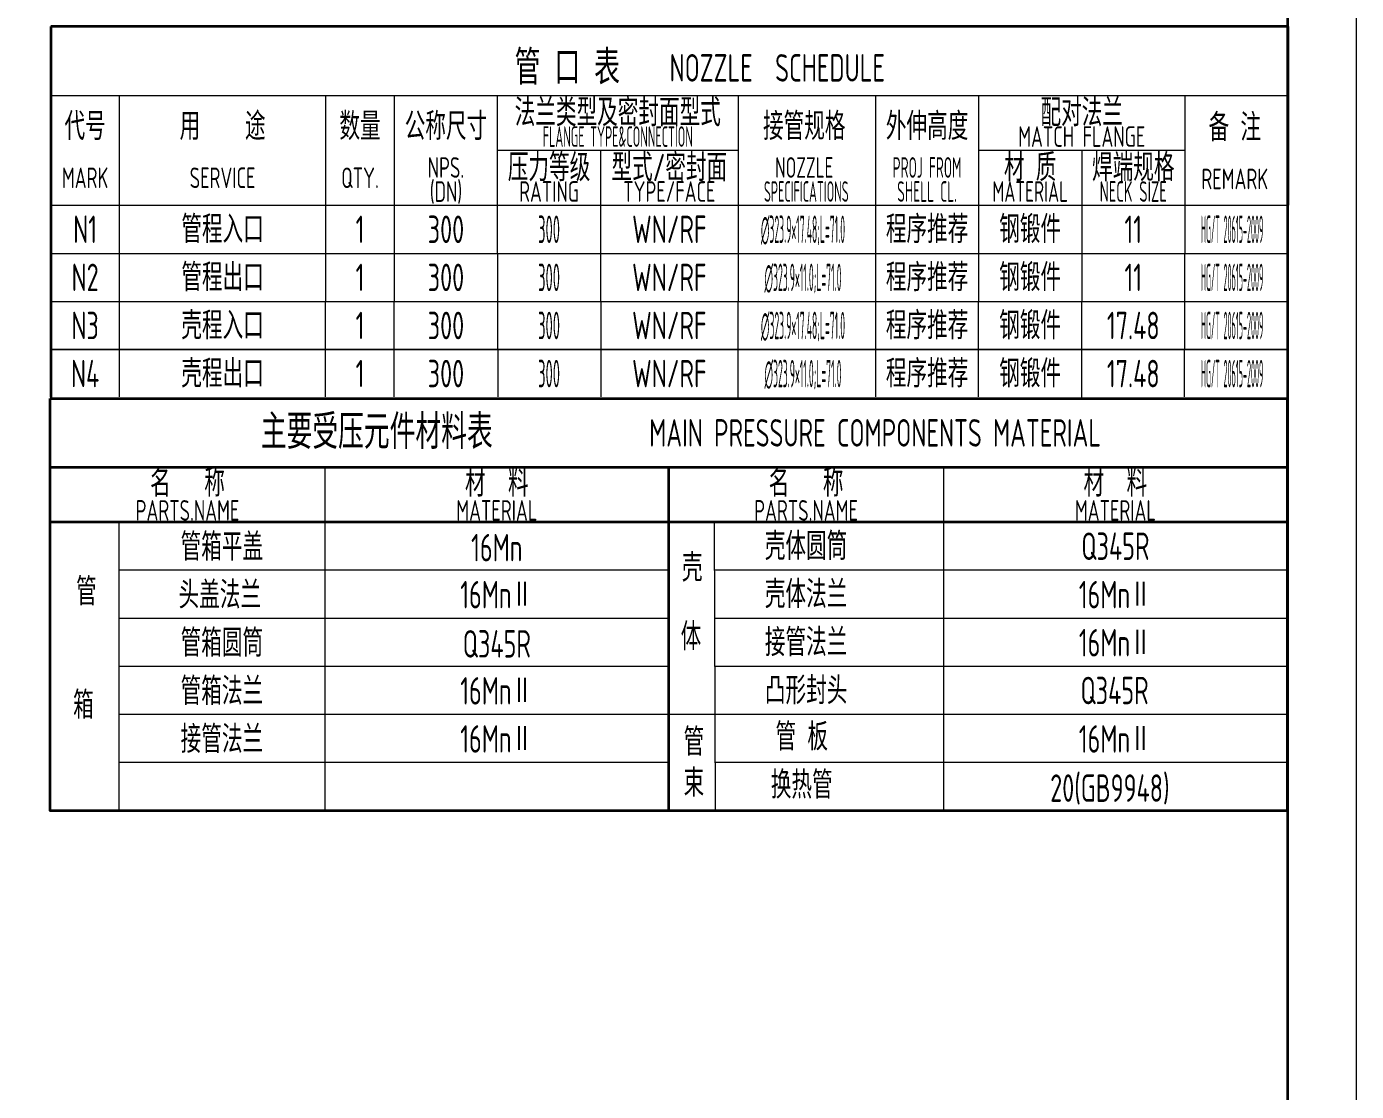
# Model space of a CAD drawing. Header units: millimetres. Extents: x 5765 to 6606, y -201 to 393.
# Drawn here: x 6412.5 to 6606, y -45.6 to 109.4 of the extents above; entities that cross this region are included whole.
import ezdxf
from ezdxf.enums import TextEntityAlignment as Align

# ---------------------------------------------------------------- set-up
doc = ezdxf.new("R2010")
doc.units = ezdxf.units.MM
for name, color, linetype, lineweight in [('1粗实线', 7, 'Continuous', 35), ('2细实线', 3, 'Continuous', 13), ('7文本', 2, 'Continuous', 13), ('9图表', 4, 'Continuous', 13)]:
    doc.layers.add(name, color=color, linetype=linetype, lineweight=lineweight)
doc.styles.add('lanpec', font='bpec_e.shx', dxfattribs={"width": 0.75, "bigfont": 'hztxt.shx'})

# ---------------------------------------------------------------- blocks, each defined once
blk = doc.blocks.new('A1')
at = {"layer": '1粗实线'}
blk.add_lwpolyline([(-816, 10), (-10, 10), (-10, 584), (-816, 584)], close=True, dxfattribs=at)
at = {"layer": '9图表'}
blk.add_lwpolyline([(-841, 0), (0, 0), (0, 594), (-841, 594)], close=True, dxfattribs=at)
blk = doc.blocks.new('管口表表头')
at = {"layer": '1粗实线'}
for p, q in [((-180, 0), (-180, -26)), ((0, 0), (-180, 0)), ((0, 0), (0, -26))]:
    blk.add_line(p, q, dxfattribs=at)
at = {"layer": '9图表'}
for p, q in [((-180, -10), (0, -10)), ((-180, -10), (0, -10)), ((-180, -26), (0, -26))]:
    blk.add_line(p, q, dxfattribs=at)
at = {"layer": '9图表', "color": 4}
for p, q in [((-170, -26), (-170, -10)), ((-140, -26), (-140, -10)), ((-130, -26), (-130, -10)), ((-115, -26), (-115, -10)), ((-80, -10), (-80, -26)), ((-60, -10), (-60, -26)), ((-45, -10), (-45, -26)), ((-15, -10), (-15, -26)), ((-115, -18), (-80, -18)), ((-100, -18), (-100, -26)), ((-45, -18), (-15, -18)), ((-30, -18), (-30, -26))]:
    blk.add_line(p, q, dxfattribs=at)
at = {"layer": '7文本', "color": 4, "style": 'lanpec', "width": 0.75}
for s, height, p in [('管 口 表', 5, (-112.51, -8.44)), ('NOZZLE  SCHEDULE', 4, (-89.97, -8))]:
    blk.add_text(s, height=height, dxfattribs=at).set_placement(p)
at = {"layer": '7文本', "color": 4, "style": 'lanpec'}
for s, height, width, p in [('法兰类型及密封面型式', 4, 0.75, (-97.5, -12.5)), ('配对法兰', 4, 0.75, (-30, -12.5)), ('代号', 4, 0.75, (-175, -14.5)), ('用    途', 4, 0.75, (-155, -14.5)), ('数量', 4, 0.75, (-135, -14.5)), ('公称尺寸', 4, 0.75, (-122.5, -14.5)), ('接管规格', 4, 0.75, (-70.37, -14.5)), ('外伸高度', 4, 0.75, (-52.5, -14.5)), ('备 注', 4, 0.75, (-7.73, -14.67)), ('FLANGE TYPE&CONNECTION', 3, 0.5, (-97.5, -16)), ('MATCH FLANGE', 3, 0.75, (-30, -16)), ('NPS.', 3, 0.75, (-122.5, -20.5)), ('压力等级', 4, 0.75, (-107.5, -20.5)), ('型式/密封面', 4, 0.75, (-90, -20.5)), ('NOZZLE', 3, 0.7, (-70.37, -20.5)), ('PROJ FROM', 3, 0.55, (-52.5, -20.5)), ('材 质', 4, 0.75, (-37.5, -20.5)), ('焊端规格', 4, 0.75, (-22.5, -20.5)), ('MARK', 3, 0.75, (-175, -22)), ('SERVICE', 3, 0.75, (-155, -22)), ('QTY.', 3, 0.75, (-135, -22)), ('REMARK', 3, 0.75, (-7.73, -22.17)), ('(DN)', 3, 0.75, (-122.5, -24)), ('RATING', 3, 0.75, (-107.5, -24)), ('TYPE/FACE', 3, 0.75, (-90, -24)), ('SPECIFICATIONS', 3, 0.5, (-70.07, -24)), ('SHELL CL.', 3, 0.55, (-52.5, -24)), ('MATERIAL', 3, 0.7, (-37.5, -24)), ('NECK SIZE', 3, 0.6, (-22.5, -24))]:
    blk.add_text(s, height=height, dxfattribs=dict(at, width=width)).set_placement(p, align=Align.MIDDLE_CENTER)

msp = doc.modelspace()

# ---------------------------------------------------------------- linework, layer by layer
at = {"layer": '1粗实线'}
for p, q in [((6416.062, 109.422), (6416.06, 55.48)), ((6415.96, 45.294), (6595.96, 45.294)), ((6505.96, 45.294), (6505.96, -4.706)), ((6595.96, 37.294), (6415.96, 37.294))]:
    msp.add_line(p, q, dxfattribs=at)
msp.add_lwpolyline([(6415.96, 55.294), (6595.96, 55.294), (6595.96, -4.706), (6415.96, -4.706)], close=True, dxfattribs=at)
at = {"layer": '9图表'}
for p, q in [((6426.067, 55.54), (6426.062, 83.422)), ((6456.024, 55.52), (6456.062, 83.422)), ((6466.03, 55.54), (6466.062, 83.422)), ((6481.152, 55.54), (6481.062, 83.422)), ((6496.062, 83.422), (6496.097, 55.55)), ((6516.062, 83.422), (6516.018, 55.45)), ((6536.062, 83.422), (6536.055, 55.55)), ((6551.062, 83.422), (6550.994, 55.54)), ((6566.062, 83.313), (6566.048, 55.5)), ((6581.062, 83.313), (6580.988, 55.518)), ((6416.062, 76.422), (6596.062, 76.422)), ((6416.062, 69.422), (6596.062, 69.422)), ((6416.062, 62.422), (6596.062, 62.422)), ((6596.062, 62.422), (6416.062, 62.422)), ((6416.062, 62.422), (6596.062, 62.422)), ((6455.959, 45.294), (6455.959, -4.706)), ((6545.959, 45.294), (6545.959, -4.706)), ((6425.959, 37.294), (6425.959, -4.706)), ((6512.593, 37.2), (6512.733, -4.71)), ((6505.96, 30.294), (6425.959, 30.294)), ((6595.96, 30.294), (6512.573, 30.31)), ((6505.96, 23.294), (6425.959, 23.294)), ((6595.96, 23.294), (6512.573, 23.28)), ((6505.96, 16.294), (6425.959, 16.294)), ((6595.96, 16.294), (6512.643, 16.3)), ((6505.96, 9.294), (6425.953, 9.29)), ((6595.96, 9.294), (6505.96, 9.294)), ((6595.96, 9.294), (6505.96, 9.294)), ((6505.96, 2.294), (6425.959, 2.294)), ((6505.96, 2.294), (6425.959, 2.294)), ((6595.96, 2.294), (6512.633, 2.31))]:
    msp.add_line(p, q, dxfattribs=at)
at = {"layer": '9图表', "color": 4}
msp.add_line((6415.96, -4.706), (6595.96, -4.706), dxfattribs=at)

# ---------------------------------------------------------------- block references
at = {"layer": '2细实线'}
for name, p in [('A1', (6606.028, -200.559)), ('管口表表头', (6596.062, 109.422)), ('管口表表头', (6596.062, 109.422))]:
    msp.add_blockref(name, p, dxfattribs=at)

# ---------------------------------------------------------------- texts
at = {"layer": '7文本', "style": 'lanpec'}
for s, width, p in [('N1', 0.75, (6421.062, 79.922)), ('管程入口', 0.75, (6441.062, 79.922)), ('1', 0.75, (6461.062, 79.922)), ('300', 0.75, (6473.562, 79.922)), ('300', 0.45, (6488.562, 79.922)), ('WN/RF', 0.75, (6506.062, 79.922)), ('∅323.9×17.48;L=71.0', 0.3, (6525.508, 79.922)), ('程序推荐', 0.75, (6543.562, 79.922)), ('钢锻件', 0.75, (6558.562, 79.922)), ('11', 0.75, (6573.562, 79.922)), ('HG/T 20615-2009', 0.2, (6587.948, 79.922)), ('N2', 0.75, (6421.062, 72.922)), ('管程出口', 0.75, (6441.062, 72.922)), ('1', 0.75, (6461.062, 72.922)), ('300', 0.75, (6473.562, 72.922)), ('300', 0.45, (6488.562, 72.922)), ('WN/RF', 0.75, (6506.062, 72.922)), ('∅323.9×11.0;L=71.0', 0.3, (6525.508, 72.922)), ('程序推荐', 0.75, (6543.562, 72.922)), ('钢锻件', 0.75, (6558.562, 72.922)), ('11', 0.75, (6573.562, 72.922)), ('HG/T 20615-2009', 0.2, (6587.948, 72.922)), ('N3', 0.75, (6421.062, 65.922)), ('壳程入口', 0.75, (6441.062, 65.922)), ('1', 0.75, (6461.062, 65.922)), ('300', 0.75, (6473.562, 65.922)), ('300', 0.45, (6488.562, 65.922)), ('WN/RF', 0.75, (6506.062, 65.922)), ('∅323.9×17.48;L=71.0', 0.3, (6525.508, 65.922)), ('程序推荐', 0.75, (6543.562, 65.922)), ('钢锻件', 0.75, (6558.562, 65.922)), ('17.48', 0.75, (6573.562, 65.922)), ('HG/T 20615-2009', 0.2, (6587.948, 65.922)), ('N4', 0.75, (6421.062, 58.922)), ('壳程出口', 0.75, (6441.062, 58.922)), ('1', 0.75, (6461.062, 58.922)), ('300', 0.75, (6473.562, 58.922)), ('300', 0.45, (6488.562, 58.922)), ('WN/RF', 0.75, (6506.062, 58.922)), ('∅323.9×11.0;L=71.0', 0.3, (6525.508, 58.922)), ('程序推荐', 0.75, (6543.562, 58.922)), ('钢锻件', 0.75, (6558.562, 58.922)), ('17.48', 0.75, (6573.562, 58.922)), ('HG/T 20615-2009', 0.2, (6587.948, 58.922)), ('管箱平盖', 0.75, (6440.958, 33.7)), ('16Mn', 0.75, (6480.959, 33.584)), ('壳体圆筒', 0.75, (6525.96, 33.794)), ('Q345R', 0.75, (6570.959, 33.794)), ('壳', 0.75, (6509.403, 30.66)), ('头盖法兰', 0.75, (6440.662, 26.699)), ('壳体法兰', 0.75, (6525.96, 26.794)), ('16MnⅡ', 0.75, (6480.879, 26.746)), ('16MnⅡ', 0.75, (6570.879, 26.746)), ('管箱圆筒', 0.75, (6440.958, 19.7)), ('Q345R', 0.75, (6480.959, 19.584)), ('体', 0.75, (6509.213, 20.636)), ('接管法兰', 0.75, (6525.96, 19.794)), ('16MnⅡ', 0.75, (6570.879, 19.746)), ('管箱法兰', 0.75, (6440.958, 12.7)), ('16MnⅡ', 0.75, (6480.879, 12.746)), ('凸形封头', 0.75, (6525.96, 12.794)), ('Q345R', 0.75, (6570.837, 12.794)), ('接管法兰', 0.75, (6440.958, 5.7)), ('16MnⅡ', 0.75, (6480.879, 5.746)), ('管 板', 0.75, (6525.33, 6.058)), ('16MnⅡ', 0.75, (6570.876, 5.746)), ('换热管', 0.75, (6525.33, -0.942)), ('20(GB9948)', 0.75, (6570.161, -1.416))]:
    msp.add_text(s, height=4, dxfattribs=dict(at, width=width)).set_placement(p, align=Align.MIDDLE_CENTER)
at = {"layer": '7文本', "color": 4, "style": 'lanpec', "width": 0.75}
for s, height, p in [('主要受压元件材料表', 5, (6463.493, 50.449)), ('MAIN PRESSURE COMPONENTS MATERIAL ', 4, (6536.812, 50.294)), ('名   称', 4, (6435.96, 43.008)), ('材  料', 4, (6480.959, 43.008)), ('名   称', 4, (6525.959, 43.008)), ('材  料', 4, (6570.959, 43.008)), ('PARTS.NAME', 3, (6435.96, 39.008)), ('MATERIAL', 3, (6480.959, 39.008)), ('PARTS.NAME', 3, (6525.959, 39.008)), ('MATERIAL', 3, (6570.959, 39.008))]:
    msp.add_text(s, height=height, dxfattribs=at).set_placement(p, align=Align.MIDDLE_CENTER)
at = {"layer": '7文本', "style": 'lanpec', "width": 0.75}
for s, p in [('管', (6419.749, 25.192)), ('箱', (6419.311, 8.674)), ('管', (6508.137, 3.305)), ('束', (6508.137, -2.648))]:
    msp.add_text(s, height=4, dxfattribs=at).set_placement(p)

doc.saveas('drawing.dxf')
